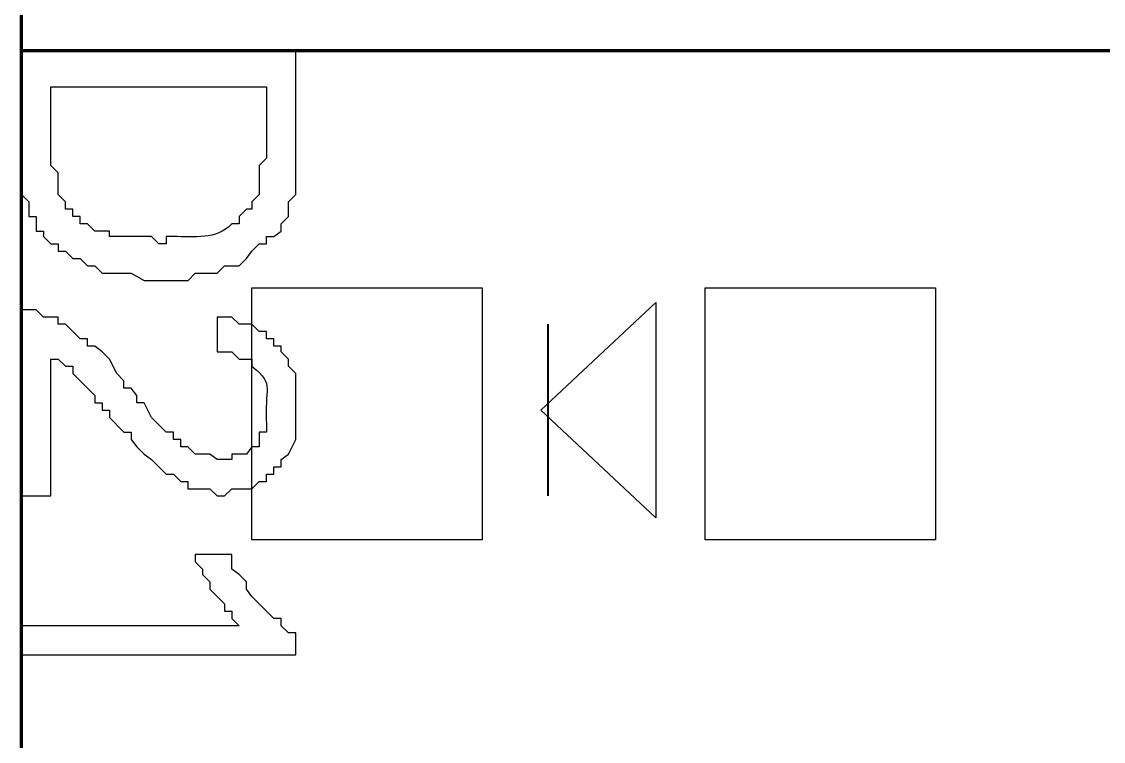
# Model space of a CAD drawing. Header units: millimetres. Extents: x -109 to -14.2, y -107.5 to -24.7.
# Drawn here: x -46.609 to -42.79, y -78.709 to -76.166 of the extents above; entities that cross this region are included whole.
import ezdxf

# ---------------------------------------------------------------- set-up
doc = ezdxf.new("R2010")
doc.units = ezdxf.units.MM
doc.header["$MEASUREMENT"] = 0
doc.layers.add('layer 1', color=7, linetype='Continuous')

msp = doc.modelspace()

# ---------------------------------------------------------------- linework, layer by layer
at = {"layer": 'layer 1', "color": 0, "lineweight": 80}
for points in [[(-46.6086, -91.5042), (-46.6086, -91.5042), (-46.6086, -40.7152), (-46.6086, -40.7152)], [(-46.6086, -76.2675), (-46.6086, -76.2675), (-37.9674, -76.2675), (-37.9674, -76.2675)]]:
    msp.add_open_spline(points, degree=3, dxfattribs=at)
at = {"layer": 'layer 1', "color": 0}
for points, knots in [([(-46.6086, -76.2675), (-46.6086, -76.2675), (-45.6406, -76.2675), (-45.6406, -76.2675), (-45.6406, -76.2675), (-45.6406, -76.2675), (-45.6406, -76.7773), (-45.6406, -76.7773), (-45.6406, -76.7773), (-45.6406, -76.7773), (-45.6664, -76.8031), (-45.6664, -76.8031), (-45.6664, -76.8031), (-45.6664, -76.8031), (-45.6664, -76.8547), (-45.6664, -76.8547), (-45.6664, -76.8547), (-45.6664, -76.8547), (-45.6922, -76.8806), (-45.6922, -76.8806), (-45.6922, -76.8806), (-45.6922, -76.8806), (-45.6922, -76.9064), (-45.6922, -76.9064), (-45.6922, -76.9064), (-45.6922, -76.9064), (-45.718, -76.9257), (-45.718, -76.9257), (-45.718, -76.9257), (-45.718, -76.9257), (-45.7438, -76.9257), (-45.7438, -76.9257), (-45.7438, -76.9257), (-45.7438, -76.9257), (-45.7438, -76.9515), (-45.7438, -76.9515), (-45.7438, -76.9515), (-45.7438, -76.9515), (-45.7696, -76.9515), (-45.7696, -76.9515), (-45.7696, -76.9515), (-45.7696, -76.9515), (-45.7954, -76.9774), (-45.7954, -76.9774), (-45.7954, -76.9774), (-45.7954, -76.9774), (-45.8148, -77.0032), (-45.8148, -77.0032), (-45.8148, -77.0032), (-45.8148, -77.0032), (-45.8406, -77.029), (-45.8406, -77.029), (-45.8406, -77.029), (-45.8406, -77.029), (-45.8922, -77.029), (-45.8922, -77.029), (-45.8922, -77.029), (-45.8922, -77.029), (-45.9181, -77.0548), (-45.9181, -77.0548), (-45.9181, -77.0548), (-45.9181, -77.0548), (-45.9955, -77.0548), (-45.9955, -77.0548), (-45.9955, -77.0548), (-45.9955, -77.0548), (-46.0213, -77.0806), (-46.0213, -77.0806), (-46.0213, -77.0806), (-46.0213, -77.0806), (-46.1762, -77.0806), (-46.1762, -77.0806), (-46.1762, -77.0806), (-46.1762, -77.0806), (-46.2214, -77.0548), (-46.2214, -77.0548), (-46.2214, -77.0548), (-46.2214, -77.0548), (-46.3246, -77.0548), (-46.3246, -77.0548), (-46.3246, -77.0548), (-46.3246, -77.0548), (-46.3505, -77.029), (-46.3505, -77.029), (-46.3505, -77.029), (-46.3505, -77.029), (-46.3763, -77.029), (-46.3763, -77.029), (-46.3763, -77.029), (-46.3763, -77.029), (-46.4021, -77.0032), (-46.4021, -77.0032), (-46.4021, -77.0032), (-46.4021, -77.0032), (-46.4279, -77.0032), (-46.4279, -77.0032), (-46.4279, -77.0032), (-46.4279, -77.0032), (-46.4537, -76.9774), (-46.4537, -76.9774), (-46.4537, -76.9774), (-46.4537, -76.9774), (-46.4795, -76.9774), (-46.4795, -76.9774), (-46.4795, -76.9774), (-46.4795, -76.9774), (-46.4795, -76.9515), (-46.4795, -76.9515), (-46.4795, -76.9515), (-46.4795, -76.9515), (-46.5053, -76.9515), (-46.5053, -76.9515), (-46.5053, -76.9515), (-46.5053, -76.9515), (-46.5311, -76.9257), (-46.5311, -76.9257), (-46.5311, -76.9257), (-46.5311, -76.9257), (-46.5311, -76.9064), (-46.5311, -76.9064), (-46.5311, -76.9064), (-46.5311, -76.9064), (-46.557, -76.9064), (-46.557, -76.9064), (-46.557, -76.9064), (-46.557, -76.9064), (-46.557, -76.8547), (-46.557, -76.8547), (-46.557, -76.8547), (-46.557, -76.8547), (-46.5828, -76.8547), (-46.5828, -76.8547), (-46.5828, -76.8547), (-46.5828, -76.8547), (-46.5828, -76.8031), (-46.5828, -76.8031), (-46.5828, -76.8031), (-46.5828, -76.8031), (-46.6086, -76.7773), (-46.6086, -76.7773), (-46.6086, -76.7773), (-46.6086, -76.7773), (-46.6086, -76.6224), (-46.6086, -76.6224), (-46.6086, -76.6224), (-46.6086, -76.6224), (-46.6086, -76.2675), (-46.6086, -76.2675)], [0, 0, 0, 0, 0.026316, 0.026316, 0.026316, 0.026316, 0.052632, 0.052632, 0.052632, 0.052632, 0.078947, 0.078947, 0.078947, 0.078947, 0.105263, 0.105263, 0.105263, 0.105263, 0.131579, 0.131579, 0.131579, 0.131579, 0.157895, 0.157895, 0.157895, 0.157895, 0.184211, 0.184211, 0.184211, 0.184211, 0.210526, 0.210526, 0.210526, 0.210526, 0.236842, 0.236842, 0.236842, 0.236842, 0.263158, 0.263158, 0.263158, 0.263158, 0.289474, 0.289474, 0.289474, 0.289474, 0.315789, 0.315789, 0.315789, 0.315789, 0.342105, 0.342105, 0.342105, 0.342105, 0.368421, 0.368421, 0.368421, 0.368421, 0.394737, 0.394737, 0.394737, 0.394737, 0.421053, 0.421053, 0.421053, 0.421053, 0.447368, 0.447368, 0.447368, 0.447368, 0.473684, 0.473684, 0.473684, 0.473684, 0.5, 0.5, 0.5, 0.5, 0.526316, 0.526316, 0.526316, 0.526316, 0.552632, 0.552632, 0.552632, 0.552632, 0.578947, 0.578947, 0.578947, 0.578947, 0.605263, 0.605263, 0.605263, 0.605263, 0.631579, 0.631579, 0.631579, 0.631579, 0.657895, 0.657895, 0.657895, 0.657895, 0.684211, 0.684211, 0.684211, 0.684211, 0.710526, 0.710526, 0.710526, 0.710526, 0.736842, 0.736842, 0.736842, 0.736842, 0.763158, 0.763158, 0.763158, 0.763158, 0.789474, 0.789474, 0.789474, 0.789474, 0.815789, 0.815789, 0.815789, 0.815789, 0.842105, 0.842105, 0.842105, 0.842105, 0.868421, 0.868421, 0.868421, 0.868421, 0.894737, 0.894737, 0.894737, 0.894737, 0.921053, 0.921053, 0.921053, 0.921053, 0.947368, 0.947368, 0.947368, 0.947368, 1, 1, 1, 1]), ([(-46.5053, -76.3965), (-46.5053, -76.3965), (-46.5053, -76.6741), (-46.5053, -76.6741), (-46.5053, -76.6741), (-46.5053, -76.6741), (-46.4795, -76.6998), (-46.4795, -76.6998), (-46.4795, -76.6998), (-46.4795, -76.6998), (-46.4795, -76.7773), (-46.4795, -76.7773), (-46.4795, -76.7773), (-46.4795, -76.7773), (-46.4537, -76.8031), (-46.4537, -76.8031), (-46.4537, -76.8031), (-46.4537, -76.8031), (-46.4537, -76.8289), (-46.4537, -76.8289), (-46.4537, -76.8289), (-46.4537, -76.8289), (-46.4279, -76.8289), (-46.4279, -76.8289), (-46.4279, -76.8289), (-46.4279, -76.8289), (-46.4279, -76.8547), (-46.4279, -76.8547), (-46.4279, -76.8547), (-46.4279, -76.8547), (-46.4021, -76.8547), (-46.4021, -76.8547), (-46.4021, -76.8547), (-46.4021, -76.8547), (-46.4021, -76.8806), (-46.4021, -76.8806), (-46.4021, -76.8806), (-46.4021, -76.8806), (-46.3763, -76.8806), (-46.3763, -76.8806), (-46.3763, -76.8806), (-46.3763, -76.8806), (-46.3505, -76.9064), (-46.3505, -76.9064), (-46.3505, -76.9064), (-46.3505, -76.9064), (-46.2988, -76.9064), (-46.2988, -76.9064), (-46.2988, -76.9064), (-46.2988, -76.9064), (-46.2988, -76.9257), (-46.2988, -76.9257), (-46.2988, -76.9257), (-46.2988, -76.9257), (-46.1504, -76.9257), (-46.1504, -76.9257), (-46.1504, -76.9257), (-46.1504, -76.9257), (-46.1246, -76.9515), (-46.1246, -76.9515), (-46.1246, -76.9515), (-46.1246, -76.9515), (-46.0988, -76.9515), (-46.0988, -76.9515), (-46.0988, -76.9515), (-46.0988, -76.9515), (-46.0988, -76.9257), (-46.0988, -76.9257), (-46.0988, -76.9257), (-46.0988, -76.9257), (-46.0729, -76.9257), (-46.0729, -76.9257), (-46.0729, -76.9257), (-45.999, -76.9246), (-45.9236, -76.9382), (-45.8664, -76.8806), (-45.8664, -76.8806), (-45.8664, -76.8806), (-45.8406, -76.8806), (-45.8406, -76.8806), (-45.8406, -76.8806), (-45.8406, -76.8806), (-45.8406, -76.8547), (-45.8406, -76.8547), (-45.8406, -76.8547), (-45.8406, -76.8547), (-45.8148, -76.8289), (-45.8148, -76.8289), (-45.8148, -76.8289), (-45.8148, -76.8289), (-45.7954, -76.8289), (-45.7954, -76.8289), (-45.7954, -76.8289), (-45.7954, -76.8289), (-45.7954, -76.8031), (-45.7954, -76.8031), (-45.7954, -76.8031), (-45.7954, -76.8031), (-45.7696, -76.7773), (-45.7696, -76.7773), (-45.7696, -76.7773), (-45.7696, -76.7773), (-45.7696, -76.6741), (-45.7696, -76.6741), (-45.7696, -76.6741), (-45.7696, -76.6741), (-45.7438, -76.6482), (-45.7438, -76.6482), (-45.7438, -76.6482), (-45.7438, -76.6482), (-45.7438, -76.3965), (-45.7438, -76.3965), (-45.7438, -76.3965), (-45.7438, -76.3965), (-46.5053, -76.3965), (-46.5053, -76.3965)], [0, 0, 0, 0, 0.033333, 0.033333, 0.033333, 0.033333, 0.066667, 0.066667, 0.066667, 0.066667, 0.1, 0.1, 0.1, 0.1, 0.133333, 0.133333, 0.133333, 0.133333, 0.166667, 0.166667, 0.166667, 0.166667, 0.2, 0.2, 0.2, 0.2, 0.233333, 0.233333, 0.233333, 0.233333, 0.266667, 0.266667, 0.266667, 0.266667, 0.3, 0.3, 0.3, 0.3, 0.333333, 0.333333, 0.333333, 0.333333, 0.366667, 0.366667, 0.366667, 0.366667, 0.4, 0.4, 0.4, 0.4, 0.433333, 0.433333, 0.433333, 0.433333, 0.466667, 0.466667, 0.466667, 0.466667, 0.5, 0.5, 0.5, 0.5, 0.533333, 0.533333, 0.533333, 0.533333, 0.566667, 0.566667, 0.566667, 0.566667, 0.6, 0.6, 0.6, 0.6, 0.633333, 0.633333, 0.633333, 0.633333, 0.666667, 0.666667, 0.666667, 0.666667, 0.7, 0.7, 0.7, 0.7, 0.733333, 0.733333, 0.733333, 0.733333, 0.766667, 0.766667, 0.766667, 0.766667, 0.8, 0.8, 0.8, 0.8, 0.833333, 0.833333, 0.833333, 0.833333, 0.866667, 0.866667, 0.866667, 0.866667, 0.9, 0.9, 0.9, 0.9, 0.933333, 0.933333, 0.933333, 0.933333, 1, 1, 1, 1]), ([(-45.7954, -77.1064), (-45.7954, -77.1064), (-45.7954, -77.997), (-45.7954, -77.997), (-45.7954, -77.997), (-45.7954, -77.997), (-44.9823, -77.997), (-44.9823, -77.997), (-44.9823, -77.997), (-44.9823, -77.997), (-44.9823, -77.1064), (-44.9823, -77.1064), (-44.9823, -77.1064), (-44.9823, -77.1064), (-45.7954, -77.1064), (-45.7954, -77.1064)], [0, 0, 0, 0, 0.2, 0.2, 0.2, 0.2, 0.4, 0.4, 0.4, 0.4, 0.6, 0.6, 0.6, 0.6, 1, 1, 1, 1]), ([(-44.195, -77.1064), (-44.195, -77.1064), (-44.195, -77.997), (-44.195, -77.997), (-44.195, -77.997), (-44.195, -77.997), (-43.3818, -77.997), (-43.3818, -77.997), (-43.3818, -77.997), (-43.3818, -77.997), (-43.3818, -77.1064), (-43.3818, -77.1064), (-43.3818, -77.1064), (-43.3818, -77.1064), (-44.195, -77.1064), (-44.195, -77.1064)], [0, 0, 0, 0, 0.2, 0.2, 0.2, 0.2, 0.4, 0.4, 0.4, 0.4, 0.6, 0.6, 0.6, 0.6, 1, 1, 1, 1]), ([(-46.5054, -77.8421), (-46.5054, -77.8421), (-46.6087, -77.8421), (-46.6087, -77.8421), (-46.6087, -77.8421), (-46.6087, -77.8421), (-46.6087, -77.1839), (-46.6087, -77.1839), (-46.6087, -77.1839), (-46.6087, -77.1839), (-46.5571, -77.1839), (-46.5571, -77.1839), (-46.5571, -77.1839), (-46.5571, -77.1839), (-46.5313, -77.2097), (-46.5313, -77.2097), (-46.5313, -77.2097), (-46.5313, -77.2097), (-46.4796, -77.2097), (-46.4796, -77.2097), (-46.4796, -77.2097), (-46.4796, -77.2097), (-46.4796, -77.2355), (-46.4796, -77.2355), (-46.4796, -77.2355), (-46.4796, -77.2355), (-46.4538, -77.2355), (-46.4538, -77.2355), (-46.4538, -77.2355), (-46.4538, -77.2355), (-46.4022, -77.2871), (-46.4022, -77.2871), (-46.4022, -77.2871), (-46.4022, -77.2871), (-46.3764, -77.2871), (-46.3764, -77.2871), (-46.3764, -77.2871), (-46.3764, -77.2871), (-46.3764, -77.3129), (-46.3764, -77.3129), (-46.3764, -77.3129), (-46.3764, -77.3129), (-46.3505, -77.3129), (-46.3505, -77.3129), (-46.3505, -77.3129), (-46.3505, -77.3129), (-46.3247, -77.3323), (-46.3247, -77.3323), (-46.3247, -77.3323), (-46.3247, -77.3323), (-46.2989, -77.3581), (-46.2989, -77.3581), (-46.2989, -77.3581), (-46.2989, -77.3581), (-46.2731, -77.4098), (-46.2731, -77.4098), (-46.2731, -77.4098), (-46.2731, -77.4098), (-46.2473, -77.4355), (-46.2473, -77.4355), (-46.2473, -77.4355), (-46.2473, -77.4355), (-46.2473, -77.4614), (-46.2473, -77.4614), (-46.2473, -77.4614), (-46.2473, -77.4614), (-46.2215, -77.4614), (-46.2215, -77.4614), (-46.2215, -77.4614), (-46.2215, -77.4614), (-46.2021, -77.4872), (-46.2021, -77.4872), (-46.2021, -77.4872), (-46.2021, -77.4872), (-46.2021, -77.513), (-46.2021, -77.513), (-46.2021, -77.513), (-46.2021, -77.513), (-46.1763, -77.513), (-46.1763, -77.513), (-46.1763, -77.513), (-46.1763, -77.513), (-46.1505, -77.5646), (-46.1505, -77.5646), (-46.1505, -77.5646), (-46.1505, -77.5646), (-46.0989, -77.6163), (-46.0989, -77.6163), (-46.0989, -77.6163), (-46.0989, -77.6163), (-46.073, -77.6163), (-46.073, -77.6163), (-46.073, -77.6163), (-46.073, -77.6163), (-46.073, -77.6421), (-46.073, -77.6421), (-46.073, -77.6421), (-46.073, -77.6421), (-46.0472, -77.6421), (-46.0472, -77.6421), (-46.0472, -77.6421), (-46.0472, -77.6421), (-46.0472, -77.6679), (-46.0472, -77.6679), (-46.0472, -77.6679), (-46.0472, -77.6679), (-46.0214, -77.6679), (-46.0214, -77.6679), (-46.0214, -77.6679), (-46.0214, -77.6679), (-45.9956, -77.6937), (-45.9956, -77.6937), (-45.9956, -77.6937), (-45.9956, -77.6937), (-45.944, -77.6937), (-45.944, -77.6937), (-45.944, -77.6937), (-45.944, -77.6937), (-45.9182, -77.7131), (-45.9182, -77.7131), (-45.9182, -77.7131), (-45.9182, -77.7131), (-45.8665, -77.7131), (-45.8665, -77.7131), (-45.8665, -77.7131), (-45.8665, -77.7131), (-45.8665, -77.6937), (-45.8665, -77.6937), (-45.8665, -77.6937), (-45.8665, -77.6937), (-45.8149, -77.6937), (-45.8149, -77.6937), (-45.8149, -77.6937), (-45.8149, -77.6937), (-45.7956, -77.6679), (-45.7956, -77.6679), (-45.7956, -77.6679), (-45.7956, -77.6679), (-45.7697, -77.6679), (-45.7697, -77.6679), (-45.7697, -77.6679), (-45.7697, -77.6679), (-45.7697, -77.6163), (-45.7697, -77.6163), (-45.7697, -77.6163), (-45.7697, -77.6163), (-45.7439, -77.6163), (-45.7439, -77.6163), (-45.7439, -77.6163), (-45.7439, -77.6163), (-45.7439, -77.5904), (-45.7439, -77.5904), (-45.7439, -77.5904), (-45.7556, -77.4573), (-45.7091, -77.4536), (-45.7956, -77.3839), (-45.7956, -77.3839), (-45.7956, -77.3839), (-45.7956, -77.3581), (-45.7956, -77.3581), (-45.7956, -77.3581), (-45.7956, -77.3581), (-45.8407, -77.3581), (-45.8407, -77.3581), (-45.8407, -77.3581), (-45.8407, -77.3581), (-45.8665, -77.3323), (-45.8665, -77.3323), (-45.8665, -77.3323), (-45.8665, -77.3323), (-45.9182, -77.3323), (-45.9182, -77.3323), (-45.9182, -77.3323), (-45.9182, -77.3323), (-45.9182, -77.2097), (-45.9182, -77.2097), (-45.9182, -77.2097), (-45.9182, -77.2097), (-45.8665, -77.2097), (-45.8665, -77.2097), (-45.8665, -77.2097), (-45.8665, -77.2097), (-45.8407, -77.2355), (-45.8407, -77.2355), (-45.8407, -77.2355), (-45.8407, -77.2355), (-45.7956, -77.2355), (-45.7956, -77.2355), (-45.7956, -77.2355), (-45.7956, -77.2355), (-45.7697, -77.2613), (-45.7697, -77.2613), (-45.7697, -77.2613), (-45.7697, -77.2613), (-45.7439, -77.2613), (-45.7439, -77.2613), (-45.7439, -77.2613), (-45.7439, -77.2613), (-45.7439, -77.2871), (-45.7439, -77.2871), (-45.7439, -77.2871), (-45.7439, -77.2871), (-45.7181, -77.2871), (-45.7181, -77.2871), (-45.7181, -77.2871), (-45.7181, -77.2871), (-45.7181, -77.3129), (-45.7181, -77.3129), (-45.7181, -77.3129), (-45.7181, -77.3129), (-45.6923, -77.3129), (-45.6923, -77.3129), (-45.6923, -77.3129), (-45.6923, -77.3129), (-45.6923, -77.3323), (-45.6923, -77.3323), (-45.6923, -77.3323), (-45.6923, -77.3323), (-45.6665, -77.3581), (-45.6665, -77.3581), (-45.6665, -77.3581), (-45.6665, -77.3581), (-45.6665, -77.3839), (-45.6665, -77.3839), (-45.6665, -77.3839), (-45.6665, -77.3839), (-45.6407, -77.4098), (-45.6407, -77.4098), (-45.6407, -77.4098), (-45.6407, -77.4098), (-45.6407, -77.513), (-45.6407, -77.513), (-45.6407, -77.513), (-45.6407, -77.556), (-45.6407, -77.5991), (-45.6407, -77.6421), (-45.6407, -77.6421), (-45.6407, -77.6421), (-45.6665, -77.6937), (-45.6665, -77.6937), (-45.6665, -77.6937), (-45.6665, -77.6937), (-45.6923, -77.7131), (-45.6923, -77.7131), (-45.6923, -77.7131), (-45.6923, -77.7131), (-45.6923, -77.7389), (-45.6923, -77.7389), (-45.6923, -77.7389), (-45.6923, -77.7389), (-45.7181, -77.7389), (-45.7181, -77.7389), (-45.7181, -77.7389), (-45.7181, -77.7389), (-45.7181, -77.7647), (-45.7181, -77.7647), (-45.7181, -77.7647), (-45.7181, -77.7647), (-45.7439, -77.7647), (-45.7439, -77.7647), (-45.7439, -77.7647), (-45.7439, -77.7647), (-45.7439, -77.7905), (-45.7439, -77.7905), (-45.7439, -77.7905), (-45.7439, -77.7905), (-45.7697, -77.7905), (-45.7697, -77.7905), (-45.7697, -77.7905), (-45.7697, -77.7905), (-45.7956, -77.8163), (-45.7956, -77.8163), (-45.7956, -77.8163), (-45.7956, -77.8163), (-45.8665, -77.8163), (-45.8665, -77.8163), (-45.8665, -77.8163), (-45.8665, -77.8163), (-45.8924, -77.8421), (-45.8924, -77.8421), (-45.8924, -77.8421), (-45.8924, -77.8421), (-45.9182, -77.8421), (-45.9182, -77.8421), (-45.9182, -77.8421), (-45.9182, -77.8421), (-45.944, -77.8163), (-45.944, -77.8163), (-45.944, -77.8163), (-45.944, -77.8163), (-46.0214, -77.8163), (-46.0214, -77.8163), (-46.0214, -77.8163), (-46.0214, -77.8163), (-46.0214, -77.7905), (-46.0214, -77.7905), (-46.0214, -77.7905), (-46.0214, -77.7905), (-46.0472, -77.7905), (-46.0472, -77.7905), (-46.0472, -77.7905), (-46.0472, -77.7905), (-46.073, -77.7647), (-46.073, -77.7647), (-46.073, -77.7647), (-46.073, -77.7647), (-46.0989, -77.7647), (-46.0989, -77.7647), (-46.0989, -77.7647), (-46.0989, -77.7647), (-46.1505, -77.7131), (-46.1505, -77.7131), (-46.1505, -77.7131), (-46.1505, -77.7131), (-46.1763, -77.6937), (-46.1763, -77.6937), (-46.1763, -77.6937), (-46.1763, -77.6937), (-46.2021, -77.6679), (-46.2021, -77.6679), (-46.2021, -77.6679), (-46.2021, -77.6679), (-46.2215, -77.6421), (-46.2215, -77.6421), (-46.2215, -77.6421), (-46.2215, -77.6421), (-46.2215, -77.6163), (-46.2215, -77.6163), (-46.2215, -77.6163), (-46.2215, -77.6163), (-46.2473, -77.6163), (-46.2473, -77.6163), (-46.2473, -77.6163), (-46.2473, -77.6163), (-46.2989, -77.5646), (-46.2989, -77.5646), (-46.2989, -77.5646), (-46.2989, -77.5646), (-46.2989, -77.5388), (-46.2989, -77.5388), (-46.2989, -77.5388), (-46.2989, -77.5388), (-46.3247, -77.5388), (-46.3247, -77.5388), (-46.3247, -77.5388), (-46.3247, -77.5388), (-46.3247, -77.513), (-46.3247, -77.513), (-46.3247, -77.513), (-46.3247, -77.513), (-46.3505, -77.513), (-46.3505, -77.513), (-46.3505, -77.513), (-46.3505, -77.513), (-46.3505, -77.4872), (-46.3505, -77.4872), (-46.3505, -77.4872), (-46.3505, -77.4872), (-46.428, -77.4098), (-46.428, -77.4098), (-46.428, -77.4098), (-46.428, -77.4098), (-46.428, -77.3839), (-46.428, -77.3839), (-46.428, -77.3839), (-46.428, -77.3839), (-46.4538, -77.3839), (-46.4538, -77.3839), (-46.4538, -77.3839), (-46.4538, -77.3839), (-46.4796, -77.3581), (-46.4796, -77.3581), (-46.4796, -77.3581), (-46.4796, -77.3581), (-46.5054, -77.3581), (-46.5054, -77.3581), (-46.5054, -77.3581), (-46.5054, -77.3581), (-46.5054, -77.8421), (-46.5054, -77.8421)], [0, 0, 0, 0, 0.010417, 0.010417, 0.010417, 0.010417, 0.020833, 0.020833, 0.020833, 0.020833, 0.03125, 0.03125, 0.03125, 0.03125, 0.041667, 0.041667, 0.041667, 0.041667, 0.052083, 0.052083, 0.052083, 0.052083, 0.0625, 0.0625, 0.0625, 0.0625, 0.072917, 0.072917, 0.072917, 0.072917, 0.083333, 0.083333, 0.083333, 0.083333, 0.09375, 0.09375, 0.09375, 0.09375, 0.104167, 0.104167, 0.104167, 0.104167, 0.114583, 0.114583, 0.114583, 0.114583, 0.125, 0.125, 0.125, 0.125, 0.135417, 0.135417, 0.135417, 0.135417, 0.145833, 0.145833, 0.145833, 0.145833, 0.15625, 0.15625, 0.15625, 0.15625, 0.166667, 0.166667, 0.166667, 0.166667, 0.177083, 0.177083, 0.177083, 0.177083, 0.1875, 0.1875, 0.1875, 0.1875, 0.197917, 0.197917, 0.197917, 0.197917, 0.208333, 0.208333, 0.208333, 0.208333, 0.21875, 0.21875, 0.21875, 0.21875, 0.229167, 0.229167, 0.229167, 0.229167, 0.239583, 0.239583, 0.239583, 0.239583, 0.25, 0.25, 0.25, 0.25, 0.260417, 0.260417, 0.260417, 0.260417, 0.270833, 0.270833, 0.270833, 0.270833, 0.28125, 0.28125, 0.28125, 0.28125, 0.291667, 0.291667, 0.291667, 0.291667, 0.302083, 0.302083, 0.302083, 0.302083, 0.3125, 0.3125, 0.3125, 0.3125, 0.322917, 0.322917, 0.322917, 0.322917, 0.333333, 0.333333, 0.333333, 0.333333, 0.34375, 0.34375, 0.34375, 0.34375, 0.354167, 0.354167, 0.354167, 0.354167, 0.364583, 0.364583, 0.364583, 0.364583, 0.375, 0.375, 0.375, 0.375, 0.385417, 0.385417, 0.385417, 0.385417, 0.395833, 0.395833, 0.395833, 0.395833, 0.40625, 0.40625, 0.40625, 0.40625, 0.416667, 0.416667, 0.416667, 0.416667, 0.427083, 0.427083, 0.427083, 0.427083, 0.4375, 0.4375, 0.4375, 0.4375, 0.447917, 0.447917, 0.447917, 0.447917, 0.458333, 0.458333, 0.458333, 0.458333, 0.46875, 0.46875, 0.46875, 0.46875, 0.479167, 0.479167, 0.479167, 0.479167, 0.489583, 0.489583, 0.489583, 0.489583, 0.5, 0.5, 0.5, 0.5, 0.510417, 0.510417, 0.510417, 0.510417, 0.520833, 0.520833, 0.520833, 0.520833, 0.53125, 0.53125, 0.53125, 0.53125, 0.541667, 0.541667, 0.541667, 0.541667, 0.552083, 0.552083, 0.552083, 0.552083, 0.5625, 0.5625, 0.5625, 0.5625, 0.572917, 0.572917, 0.572917, 0.572917, 0.583333, 0.583333, 0.583333, 0.583333, 0.59375, 0.59375, 0.59375, 0.59375, 0.604167, 0.604167, 0.604167, 0.604167, 0.614583, 0.614583, 0.614583, 0.614583, 0.625, 0.625, 0.625, 0.625, 0.635417, 0.635417, 0.635417, 0.635417, 0.645833, 0.645833, 0.645833, 0.645833, 0.65625, 0.65625, 0.65625, 0.65625, 0.666667, 0.666667, 0.666667, 0.666667, 0.677083, 0.677083, 0.677083, 0.677083, 0.6875, 0.6875, 0.6875, 0.6875, 0.697917, 0.697917, 0.697917, 0.697917, 0.708333, 0.708333, 0.708333, 0.708333, 0.71875, 0.71875, 0.71875, 0.71875, 0.729167, 0.729167, 0.729167, 0.729167, 0.739583, 0.739583, 0.739583, 0.739583, 0.75, 0.75, 0.75, 0.75, 0.760417, 0.760417, 0.760417, 0.760417, 0.770833, 0.770833, 0.770833, 0.770833, 0.78125, 0.78125, 0.78125, 0.78125, 0.791667, 0.791667, 0.791667, 0.791667, 0.802083, 0.802083, 0.802083, 0.802083, 0.8125, 0.8125, 0.8125, 0.8125, 0.822917, 0.822917, 0.822917, 0.822917, 0.833333, 0.833333, 0.833333, 0.833333, 0.84375, 0.84375, 0.84375, 0.84375, 0.854167, 0.854167, 0.854167, 0.854167, 0.864583, 0.864583, 0.864583, 0.864583, 0.875, 0.875, 0.875, 0.875, 0.885417, 0.885417, 0.885417, 0.885417, 0.895833, 0.895833, 0.895833, 0.895833, 0.90625, 0.90625, 0.90625, 0.90625, 0.916667, 0.916667, 0.916667, 0.916667, 0.927083, 0.927083, 0.927083, 0.927083, 0.9375, 0.9375, 0.9375, 0.9375, 0.947917, 0.947917, 0.947917, 0.947917, 0.958333, 0.958333, 0.958333, 0.958333, 0.96875, 0.96875, 0.96875, 0.96875, 0.979167, 0.979167, 0.979167, 0.979167, 1, 1, 1, 1]), ([(-44.3692, -77.1581), (-44.3692, -77.1581), (-44.7758, -77.5388), (-44.7758, -77.5388), (-44.7758, -77.5388), (-44.7758, -77.5388), (-44.3692, -77.9196), (-44.3692, -77.9196), (-44.3692, -77.9196), (-44.3692, -77.9196), (-44.3692, -77.1581), (-44.3692, -77.1581)], [0, 0, 0, 0, 0.25, 0.25, 0.25, 0.25, 0.5, 0.5, 0.5, 0.5, 1, 1, 1, 1]), ([(-46.6086, -78.4036), (-46.6086, -78.4036), (-46.6086, -78.3003), (-46.6086, -78.3003), (-46.6086, -78.3003), (-46.6086, -78.3003), (-45.8406, -78.3003), (-45.8406, -78.3003), (-45.8406, -78.3003), (-45.8406, -78.3003), (-45.8664, -78.2745), (-45.8664, -78.2745), (-45.8664, -78.2745), (-45.8664, -78.2745), (-45.8664, -78.2487), (-45.8664, -78.2487), (-45.8664, -78.2487), (-45.8664, -78.2487), (-45.8922, -78.2487), (-45.8922, -78.2487), (-45.8922, -78.2487), (-45.8922, -78.2487), (-45.8922, -78.2229), (-45.8922, -78.2229), (-45.8922, -78.2229), (-45.8922, -78.2229), (-45.9439, -78.1712), (-45.9439, -78.1712), (-45.9439, -78.1712), (-45.9439, -78.1712), (-45.9439, -78.1454), (-45.9439, -78.1454), (-45.9439, -78.1454), (-45.9439, -78.1454), (-45.9697, -78.1196), (-45.9697, -78.1196), (-45.9697, -78.1196), (-45.9697, -78.1196), (-45.9697, -78.1003), (-45.9697, -78.1003), (-45.9697, -78.1003), (-45.9697, -78.1003), (-45.9955, -78.0744), (-45.9955, -78.0744), (-45.9955, -78.0744), (-45.9955, -78.0744), (-45.9955, -78.0486), (-45.9955, -78.0486), (-45.9955, -78.0486), (-45.9955, -78.0486), (-45.8664, -78.0486), (-45.8664, -78.0486), (-45.8664, -78.0486), (-45.8664, -78.0486), (-45.8664, -78.1003), (-45.8664, -78.1003), (-45.8664, -78.1003), (-45.8664, -78.1003), (-45.8406, -78.1196), (-45.8406, -78.1196), (-45.8406, -78.1196), (-45.8406, -78.1196), (-45.8148, -78.1454), (-45.8148, -78.1454), (-45.8148, -78.1454), (-45.8148, -78.1454), (-45.8148, -78.1712), (-45.8148, -78.1712), (-45.8148, -78.1712), (-45.8148, -78.1712), (-45.7954, -78.1971), (-45.7954, -78.1971), (-45.7954, -78.1971), (-45.7954, -78.1971), (-45.718, -78.2745), (-45.718, -78.2745), (-45.718, -78.2745), (-45.718, -78.2745), (-45.6922, -78.2745), (-45.6922, -78.2745), (-45.6922, -78.2745), (-45.6922, -78.2745), (-45.6922, -78.3003), (-45.6922, -78.3003), (-45.6922, -78.3003), (-45.6922, -78.3003), (-45.6664, -78.3261), (-45.6664, -78.3261), (-45.6664, -78.3261), (-45.6664, -78.3261), (-45.6406, -78.3261), (-45.6406, -78.3261), (-45.6406, -78.3261), (-45.6406, -78.3261), (-45.6406, -78.4036), (-45.6406, -78.4036), (-45.6406, -78.4036), (-45.6406, -78.4036), (-46.6086, -78.4036), (-46.6086, -78.4036)], [0, 0, 0, 0, 0.038462, 0.038462, 0.038462, 0.038462, 0.076923, 0.076923, 0.076923, 0.076923, 0.115385, 0.115385, 0.115385, 0.115385, 0.153846, 0.153846, 0.153846, 0.153846, 0.192308, 0.192308, 0.192308, 0.192308, 0.230769, 0.230769, 0.230769, 0.230769, 0.269231, 0.269231, 0.269231, 0.269231, 0.307692, 0.307692, 0.307692, 0.307692, 0.346154, 0.346154, 0.346154, 0.346154, 0.384615, 0.384615, 0.384615, 0.384615, 0.423077, 0.423077, 0.423077, 0.423077, 0.461538, 0.461538, 0.461538, 0.461538, 0.5, 0.5, 0.5, 0.5, 0.538462, 0.538462, 0.538462, 0.538462, 0.576923, 0.576923, 0.576923, 0.576923, 0.615385, 0.615385, 0.615385, 0.615385, 0.653846, 0.653846, 0.653846, 0.653846, 0.692308, 0.692308, 0.692308, 0.692308, 0.730769, 0.730769, 0.730769, 0.730769, 0.769231, 0.769231, 0.769231, 0.769231, 0.807692, 0.807692, 0.807692, 0.807692, 0.846154, 0.846154, 0.846154, 0.846154, 0.884615, 0.884615, 0.884615, 0.884615, 0.923077, 0.923077, 0.923077, 0.923077, 1, 1, 1, 1])]:
    msp.add_open_spline(points, degree=3, knots=knots, dxfattribs=at)
at = {"layer": 'layer 1', "color": 0, "lineweight": 40}
msp.add_open_spline([(-44.75, -77.8421), (-44.75, -77.8421), (-44.75, -77.2355), (-44.75, -77.2355)], degree=3, dxfattribs=at)

doc.saveas('drawing.dxf')
